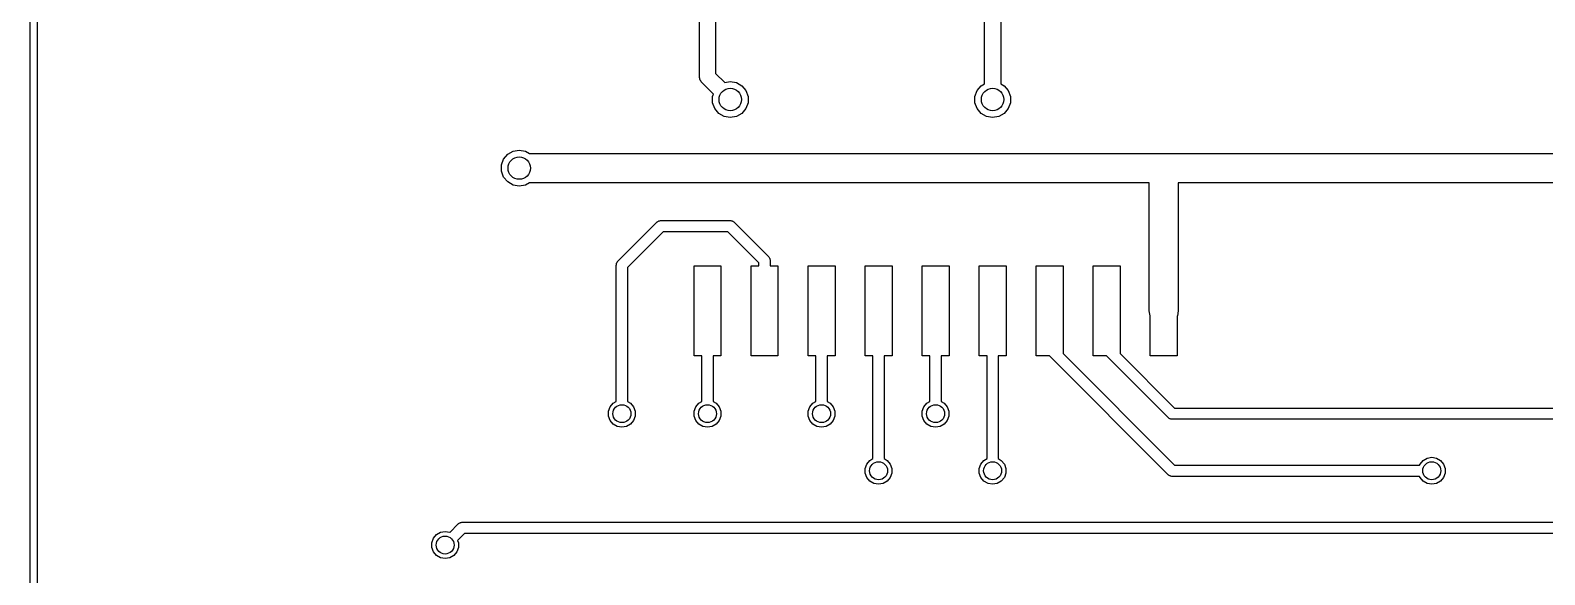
# Model space of a CAD drawing. Extents: x 25 to 125, y -125 to -25.
# Drawn here: x 24.93 to 58.65, y -59.46 to -47.36 of the extents above; entities that cross this region are included whole.
import ezdxf

# ---------------------------------------------------------------- set-up
doc = ezdxf.new("R2010")
doc.units = 0
doc.header["$MEASUREMENT"] = 0
doc.layers.add('BLACK', color=7, linetype='CONTINUOUS')

msp = doc.modelspace()

# ---------------------------------------------------------------- linework, layer by layer
at = {"layer": 'Black'}
for p, q in [((24.925, -125), (24.925, -25)), ((25.075, -25.075), (25.075, -124.925)), ((39.825, -48.387), (39.825, -45.195)), ((40.185, -45.195), (40.185, -48.3124)), ((46.175, -48.5423), (46.175, -45.195)), ((46.535, -45.195), (46.535, -48.5423)), ((39.8264, -48.3948), (39.825, -48.387)), ((39.8257, -48.4027), (39.8264, -48.3948)), ((39.8318, -48.4254), (39.8257, -48.4027)), ((39.8359, -48.4486), (39.8318, -48.4254)), ((39.8398, -48.4554), (39.8359, -48.4486)), ((39.8419, -48.4631), (39.8398, -48.4554)), ((39.8554, -48.4823), (39.8419, -48.4631)), ((39.8671, -48.5027), (39.8554, -48.4823)), ((39.8732, -48.5078), (39.8671, -48.5027)), ((39.8777, -48.5143), (39.8732, -48.5078)), ((40.1366, -48.7731), (39.8777, -48.5143)), ((40.185, -48.3124), (40.3881, -48.5155)), ((40.3881, -48.5155), (40.513, -48.4935)), ((40.513, -48.4935), (40.6503, -48.5177)), ((40.6503, -48.5177), (40.7711, -48.5874)), ((46.0969, -48.5874), (46.175, -48.5423)), ((46.535, -48.5423), (46.6131, -48.5874)), ((40.1176, -48.8253), (40.1366, -48.7731)), ((40.1176, -48.9647), (40.1176, -48.8253)), ((40.7711, -48.5874), (40.8607, -48.6942)), ((40.8607, -48.6942), (40.9084, -48.8253)), ((40.9084, -48.8253), (40.9084, -48.9647)), ((45.9596, -48.8253), (46.0073, -48.6942)), ((45.9596, -48.9647), (45.9596, -48.8253)), ((46.0073, -48.6942), (46.0969, -48.5874)), ((46.6131, -48.5874), (46.7027, -48.6942)), ((46.7027, -48.6942), (46.7504, -48.8253)), ((46.7504, -48.8253), (46.7504, -48.9647)), ((40.1653, -49.0958), (40.1176, -48.9647)), ((40.2549, -49.2026), (40.1653, -49.0958)), ((40.3757, -49.2723), (40.2549, -49.2026)), ((40.7711, -49.2026), (40.6503, -49.2723)), ((40.8607, -49.0958), (40.7711, -49.2026)), ((40.9084, -48.9647), (40.8607, -49.0958)), ((46.0073, -49.0958), (45.9596, -48.9647)), ((46.0969, -49.2026), (46.0073, -49.0958)), ((46.2177, -49.2723), (46.0969, -49.2026)), ((46.6131, -49.2026), (46.4923, -49.2723)), ((46.7027, -49.0958), (46.6131, -49.2026)), ((46.7504, -48.9647), (46.7027, -49.0958)), ((40.513, -49.2965), (40.3757, -49.2723)), ((40.6503, -49.2723), (40.513, -49.2965)), ((46.355, -49.2965), (46.2177, -49.2723)), ((46.4923, -49.2723), (46.355, -49.2965)), ((35.4186, -50.3493), (35.4663, -50.2182)), ((35.4663, -50.2182), (35.5559, -50.1114)), ((35.5559, -50.1114), (35.6767, -50.0417)), ((35.6767, -50.0417), (35.814, -50.0175)), ((35.814, -50.0175), (35.9513, -50.0417)), ((35.9513, -50.0417), (36.0419, -50.094)), ((36.0419, -50.094), (50.165, -50.094)), ((50.165, -50.094), (50.165, -50.094)), ((50.165, -50.094), (71.12, -50.094)), ((35.4186, -50.4887), (35.4186, -50.3493)), ((35.4663, -50.6198), (35.4186, -50.4887)), ((35.5559, -50.7266), (35.4663, -50.6198)), ((35.6767, -50.7963), (35.5559, -50.7266)), ((35.814, -50.8205), (35.6767, -50.7963)), ((35.9513, -50.7963), (35.814, -50.8205)), ((36.0419, -50.744), (35.9513, -50.7963)), ((49.84, -50.744), (36.0419, -50.744)), ((49.84, -53.595), (49.84, -50.744)), ((70.795, -50.744), (50.49, -50.744)), ((50.49, -50.744), (50.49, -53.595)), ((38.9018, -51.6061), (38.9152, -51.5967)), ((38.9152, -51.5967), (38.9205, -51.5953)), ((38.9205, -51.5953), (38.9252, -51.5925)), ((38.9252, -51.5925), (38.9413, -51.5897)), ((38.9413, -51.5897), (38.9571, -51.5855)), ((38.9571, -51.5855), (38.9626, -51.586)), ((38.9626, -51.586), (38.968, -51.585)), ((38.968, -51.585), (40.513, -51.585)), ((40.513, -51.585), (40.5184, -51.586)), ((40.5184, -51.586), (40.5239, -51.5855)), ((40.5239, -51.5855), (40.5397, -51.5897)), ((40.5397, -51.5897), (40.5558, -51.5925)), ((40.5558, -51.5925), (40.5605, -51.5953)), ((40.5605, -51.5953), (40.5658, -51.5967)), ((40.5658, -51.5967), (40.5792, -51.6061)), ((38.0116, -52.4896), (38.8796, -51.6216)), ((39.0198, -51.835), (38.225, -52.6298)), ((38.8796, -51.6216), (38.8841, -51.6185)), ((38.8841, -51.6185), (38.8877, -51.6142)), ((38.8877, -51.6142), (38.9018, -51.6061)), ((40.4612, -51.835), (39.0198, -51.835)), ((41.15, -52.5238), (40.4612, -51.835)), ((40.5792, -51.6061), (40.5933, -51.6142)), ((40.5933, -51.6142), (40.5969, -51.6185)), ((40.5969, -51.6185), (40.6014, -51.6216)), ((40.6014, -51.6216), (41.3634, -52.3836)), ((37.975, -52.578), (37.976, -52.5726)), ((37.975, -55.6097), (37.975, -52.578)), ((37.9755, -52.5671), (37.9797, -52.5513)), ((37.976, -52.5726), (37.9755, -52.5671)), ((37.9797, -52.5513), (37.9825, -52.5352)), ((37.9825, -52.5352), (37.9853, -52.5305)), ((37.9853, -52.5305), (37.9867, -52.5252)), ((37.9867, -52.5252), (37.9961, -52.5118)), ((37.9961, -52.5118), (38.0042, -52.4977)), ((38.0042, -52.4977), (38.0085, -52.4941)), ((38.0085, -52.4941), (38.0116, -52.4896)), ((39.705, -54.595), (39.705, -52.595)), ((39.705, -52.595), (40.305, -52.595)), ((40.305, -52.595), (40.305, -54.595)), ((40.975, -54.595), (40.975, -52.595)), ((40.975, -52.595), (41.15, -52.595)), ((41.15, -52.595), (41.15, -52.5238)), ((41.3634, -52.3836), (41.3665, -52.3881)), ((41.3665, -52.3881), (41.3708, -52.3917)), ((41.3708, -52.3917), (41.3789, -52.4058)), ((41.3789, -52.4058), (41.3883, -52.4192)), ((41.3883, -52.4192), (41.3897, -52.4245)), ((41.3897, -52.4245), (41.3925, -52.4292)), ((41.3925, -52.4292), (41.3953, -52.4453)), ((41.3953, -52.4453), (41.3995, -52.4611)), ((41.3995, -52.4611), (41.399, -52.4666)), ((41.399, -52.4666), (41.4, -52.472)), ((41.4, -52.472), (41.4, -52.595)), ((41.4, -52.595), (41.575, -52.595)), ((41.575, -52.595), (41.575, -54.595)), ((42.245, -54.595), (42.245, -52.595)), ((42.245, -52.595), (42.845, -52.595)), ((42.845, -52.595), (42.845, -54.595)), ((43.515, -54.595), (43.515, -52.595)), ((43.515, -52.595), (44.115, -52.595)), ((44.115, -52.595), (44.115, -54.595)), ((44.785, -54.595), (44.785, -52.595)), ((44.785, -52.595), (45.385, -52.595)), ((45.385, -52.595), (45.385, -54.595)), ((46.055, -54.595), (46.055, -52.595)), ((46.055, -52.595), (46.655, -52.595)), ((46.655, -52.595), (46.655, -54.595)), ((47.325, -54.595), (47.325, -52.595)), ((47.325, -52.595), (47.925, -52.595)), ((47.925, -52.595), (47.925, -54.5452)), ((48.595, -54.595), (48.595, -52.595)), ((48.595, -52.595), (49.195, -52.595)), ((49.195, -52.595), (49.195, -54.5452)), ((38.225, -52.6298), (38.225, -55.6097)), ((49.8596, -53.7062), (49.84, -53.595)), ((50.49, -53.595), (50.4704, -53.7062)), ((49.865, -53.7155), (49.8596, -53.7062)), ((49.865, -54.595), (49.865, -53.7155)), ((50.4704, -53.7062), (50.465, -53.7155)), ((50.465, -53.7155), (50.465, -54.595)), ((39.88, -54.595), (39.705, -54.595)), ((39.88, -55.6097), (39.88, -54.595)), ((40.305, -54.595), (40.13, -54.595)), ((40.13, -54.595), (40.13, -55.6097)), ((41.575, -54.595), (40.975, -54.595)), ((42.42, -54.595), (42.245, -54.595)), ((42.42, -55.6097), (42.42, -54.595)), ((42.845, -54.595), (42.67, -54.595)), ((42.67, -54.595), (42.67, -55.6097)), ((43.69, -54.595), (43.515, -54.595)), ((43.69, -56.8797), (43.69, -54.595)), ((44.115, -54.595), (43.94, -54.595)), ((43.94, -54.595), (43.94, -56.8797)), ((44.96, -54.595), (44.785, -54.595)), ((44.96, -55.6097), (44.96, -54.595)), ((45.385, -54.595), (45.21, -54.595)), ((45.21, -54.595), (45.21, -55.6097)), ((46.23, -54.595), (46.055, -54.595)), ((46.23, -56.8797), (46.23, -54.595)), ((46.655, -54.595), (46.48, -54.595)), ((46.48, -54.595), (46.48, -56.8797)), ((47.6212, -54.595), (47.325, -54.595)), ((50.2646, -57.2384), (47.6212, -54.595)), ((47.925, -54.5452), (50.4048, -57.025)), ((48.8912, -54.595), (48.595, -54.595)), ((50.2646, -55.9684), (48.8912, -54.595)), ((49.195, -54.5452), (50.4048, -55.755)), ((50.465, -54.595), (49.865, -54.595)), ((37.9064, -55.6493), (37.975, -55.6097)), ((38.225, -55.6097), (38.2936, -55.6493)), ((39.8114, -55.6493), (39.88, -55.6097)), ((40.13, -55.6097), (40.1986, -55.6493)), ((42.3514, -55.6493), (42.42, -55.6097)), ((42.67, -55.6097), (42.7386, -55.6493)), ((44.8914, -55.6493), (44.96, -55.6097)), ((45.21, -55.6097), (45.2786, -55.6493)), ((37.8034, -55.8277), (37.8392, -55.7294)), ((37.8034, -55.9323), (37.8034, -55.8277)), ((37.8392, -56.0306), (37.8034, -55.9323)), ((37.8392, -55.7294), (37.9064, -55.6493)), ((38.2936, -55.6493), (38.3608, -55.7294)), ((38.3608, -55.7294), (38.3966, -55.8277)), ((38.3966, -55.9323), (38.3608, -56.0306)), ((38.3966, -55.8277), (38.3966, -55.9323)), ((39.7084, -55.8277), (39.7442, -55.7294)), ((39.7084, -55.9323), (39.7084, -55.8277)), ((39.7442, -56.0306), (39.7084, -55.9323)), ((39.7442, -55.7294), (39.8114, -55.6493)), ((40.1986, -55.6493), (40.2658, -55.7294)), ((40.2658, -55.7294), (40.3016, -55.8277)), ((40.3016, -55.9323), (40.2658, -56.0306)), ((40.3016, -55.8277), (40.3016, -55.9323)), ((42.2484, -55.8277), (42.2842, -55.7294)), ((42.2484, -55.9323), (42.2484, -55.8277)), ((42.2842, -56.0306), (42.2484, -55.9323)), ((42.2842, -55.7294), (42.3514, -55.6493)), ((42.7386, -55.6493), (42.8058, -55.7294)), ((42.8058, -55.7294), (42.8416, -55.8277)), ((42.8416, -55.9323), (42.8058, -56.0306)), ((42.8416, -55.8277), (42.8416, -55.9323)), ((44.7884, -55.8277), (44.8242, -55.7294)), ((44.7884, -55.9323), (44.7884, -55.8277)), ((44.8242, -56.0306), (44.7884, -55.9323)), ((44.8242, -55.7294), (44.8914, -55.6493)), ((45.2786, -55.6493), (45.3458, -55.7294)), ((45.3458, -55.7294), (45.3816, -55.8277)), ((45.3816, -55.9323), (45.3458, -56.0306)), ((45.3816, -55.8277), (45.3816, -55.9323)), ((50.2691, -55.9715), (50.2646, -55.9684)), ((50.2727, -55.9758), (50.2691, -55.9715)), ((50.2868, -55.9839), (50.2727, -55.9758)), ((50.4048, -55.755), (59.4199, -55.755)), ((37.9064, -56.1107), (37.8392, -56.0306)), ((37.997, -56.163), (37.9064, -56.1107)), ((38.1, -56.1811), (37.997, -56.163)), ((38.203, -56.163), (38.1, -56.1811)), ((38.2936, -56.1107), (38.203, -56.163)), ((38.3608, -56.0306), (38.2936, -56.1107)), ((39.8114, -56.1107), (39.7442, -56.0306)), ((39.902, -56.163), (39.8114, -56.1107)), ((40.005, -56.1811), (39.902, -56.163)), ((40.108, -56.163), (40.005, -56.1811)), ((40.1986, -56.1107), (40.108, -56.163)), ((40.2658, -56.0306), (40.1986, -56.1107)), ((42.3514, -56.1107), (42.2842, -56.0306)), ((42.442, -56.163), (42.3514, -56.1107)), ((42.545, -56.1811), (42.442, -56.163)), ((42.648, -56.163), (42.545, -56.1811)), ((42.7386, -56.1107), (42.648, -56.163)), ((42.8058, -56.0306), (42.7386, -56.1107)), ((44.8914, -56.1107), (44.8242, -56.0306)), ((44.982, -56.163), (44.8914, -56.1107)), ((45.085, -56.1811), (44.982, -56.163)), ((45.188, -56.163), (45.085, -56.1811)), ((45.2786, -56.1107), (45.188, -56.163)), ((45.3458, -56.0306), (45.2786, -56.1107)), ((50.3002, -55.9933), (50.2868, -55.9839)), ((50.3055, -55.9947), (50.3002, -55.9933)), ((50.3102, -55.9975), (50.3055, -55.9947)), ((50.3263, -56.0003), (50.3102, -55.9975)), ((50.3421, -56.0045), (50.3263, -56.0003)), ((50.3476, -56.004), (50.3421, -56.0045)), ((50.353, -56.005), (50.3476, -56.004)), ((59.4199, -56.005), (50.353, -56.005)), ((43.5542, -56.9994), (43.6214, -56.9193)), ((43.6214, -56.9193), (43.69, -56.8797)), ((43.94, -56.8797), (44.0086, -56.9193)), ((44.0086, -56.9193), (44.0758, -56.9994)), ((46.0942, -56.9994), (46.1614, -56.9193)), ((46.1614, -56.9193), (46.23, -56.8797)), ((46.48, -56.8797), (46.5486, -56.9193)), ((46.5486, -56.9193), (46.6158, -56.9994)), ((55.8732, -56.9994), (55.9404, -56.9193)), ((55.9404, -56.9193), (56.031, -56.867)), ((56.031, -56.867), (56.134, -56.8489)), ((56.134, -56.8489), (56.237, -56.867)), ((56.237, -56.867), (56.3276, -56.9193)), ((56.3276, -56.9193), (56.3948, -56.9994)), ((43.5184, -57.0977), (43.5542, -56.9994)), ((43.5184, -57.2023), (43.5184, -57.0977)), ((43.5542, -57.3006), (43.5184, -57.2023)), ((43.6214, -57.3807), (43.5542, -57.3006)), ((44.0758, -57.3006), (44.0086, -57.3807)), ((44.0758, -56.9994), (44.1116, -57.0977)), ((44.1116, -57.2023), (44.0758, -57.3006)), ((44.1116, -57.0977), (44.1116, -57.2023)), ((46.0584, -57.0977), (46.0942, -56.9994)), ((46.0584, -57.2023), (46.0584, -57.0977)), ((46.0942, -57.3006), (46.0584, -57.2023)), ((46.1614, -57.3807), (46.0942, -57.3006)), ((46.6158, -57.3006), (46.5486, -57.3807)), ((46.6158, -56.9994), (46.6516, -57.0977)), ((46.6516, -57.2023), (46.6158, -57.3006)), ((46.6516, -57.0977), (46.6516, -57.2023)), ((50.2691, -57.2415), (50.2646, -57.2384)), ((50.2727, -57.2458), (50.2691, -57.2415)), ((50.2868, -57.2539), (50.2727, -57.2458)), ((50.3002, -57.2633), (50.2868, -57.2539)), ((50.3055, -57.2647), (50.3002, -57.2633)), ((50.3102, -57.2675), (50.3055, -57.2647)), ((50.3263, -57.2703), (50.3102, -57.2675)), ((50.3421, -57.2745), (50.3263, -57.2703)), ((50.3476, -57.274), (50.3421, -57.2745)), ((50.353, -57.275), (50.3476, -57.274)), ((55.8639, -57.275), (50.353, -57.275)), ((50.4048, -57.025), (55.8639, -57.025)), ((55.8639, -57.025), (55.8732, -56.9994)), ((55.8732, -57.3006), (55.8639, -57.275)), ((55.9404, -57.3807), (55.8732, -57.3006)), ((56.3948, -57.3006), (56.3276, -57.3807)), ((56.3948, -56.9994), (56.4306, -57.0977)), ((56.4306, -57.2023), (56.3948, -57.3006)), ((56.4306, -57.0977), (56.4306, -57.2023)), ((43.712, -57.433), (43.6214, -57.3807)), ((43.815, -57.4511), (43.712, -57.433)), ((43.918, -57.433), (43.815, -57.4511)), ((44.0086, -57.3807), (43.918, -57.433)), ((46.252, -57.433), (46.1614, -57.3807)), ((46.355, -57.4511), (46.252, -57.433)), ((46.458, -57.433), (46.355, -57.4511)), ((46.5486, -57.3807), (46.458, -57.433)), ((56.031, -57.433), (55.9404, -57.3807)), ((56.134, -57.4511), (56.031, -57.433)), ((56.237, -57.433), (56.134, -57.4511)), ((56.3276, -57.3807), (56.237, -57.433)), ((34.268, -58.5192), (34.4556, -58.3316)), ((34.4556, -58.3316), (34.4601, -58.3285)), ((34.4601, -58.3285), (34.4637, -58.3242)), ((34.4637, -58.3242), (34.4778, -58.3161)), ((34.4778, -58.3161), (34.4912, -58.3067)), ((34.4912, -58.3067), (34.4965, -58.3053)), ((34.4965, -58.3053), (34.5012, -58.3025)), ((34.5012, -58.3025), (34.5173, -58.2997)), ((34.5173, -58.2997), (34.5331, -58.2955)), ((34.5331, -58.2955), (34.5386, -58.296)), ((34.5386, -58.296), (34.544, -58.295)), ((34.544, -58.295), (108.569, -58.295)), ((33.8664, -58.7487), (33.9022, -58.6504)), ((33.9022, -58.6504), (33.9694, -58.5703)), ((33.9694, -58.5703), (34.06, -58.518)), ((34.06, -58.518), (34.163, -58.4999)), ((34.163, -58.4999), (34.266, -58.518)), ((34.266, -58.518), (34.268, -58.5192)), ((34.5958, -58.545), (34.4416, -58.6992)), ((108.569, -58.545), (34.5958, -58.545)), ((33.8664, -58.8533), (33.8664, -58.7487)), ((33.9022, -58.9516), (33.8664, -58.8533)), ((33.9694, -59.0317), (33.9022, -58.9516)), ((34.4238, -58.9516), (34.3566, -59.0317)), ((34.4596, -58.8533), (34.4238, -58.9516)), ((34.4416, -58.6992), (34.4596, -58.7487)), ((34.4596, -58.7487), (34.4596, -58.8533)), ((34.06, -59.084), (33.9694, -59.0317)), ((34.163, -59.1021), (34.06, -59.084)), ((34.266, -59.084), (34.163, -59.1021)), ((34.3566, -59.0317), (34.266, -59.084))]:
    msp.add_line(p, q, dxfattribs=at)
for centre, radius in [((40.513, -48.895), 0.25), ((40.513, -48.895), 0.25), ((46.355, -48.895), 0.25), ((35.814, -50.419), 0.25), ((38.1, -55.88), 0.2), ((40.005, -55.88), 0.2), ((42.545, -55.88), 0.2), ((45.085, -55.88), 0.2), ((43.815, -57.15), 0.2), ((46.355, -57.15), 0.2), ((56.134, -57.15), 0.2), ((34.163, -58.801), 0.2)]:
    msp.add_circle(centre, radius, dxfattribs=at)

doc.saveas('drawing.dxf')
